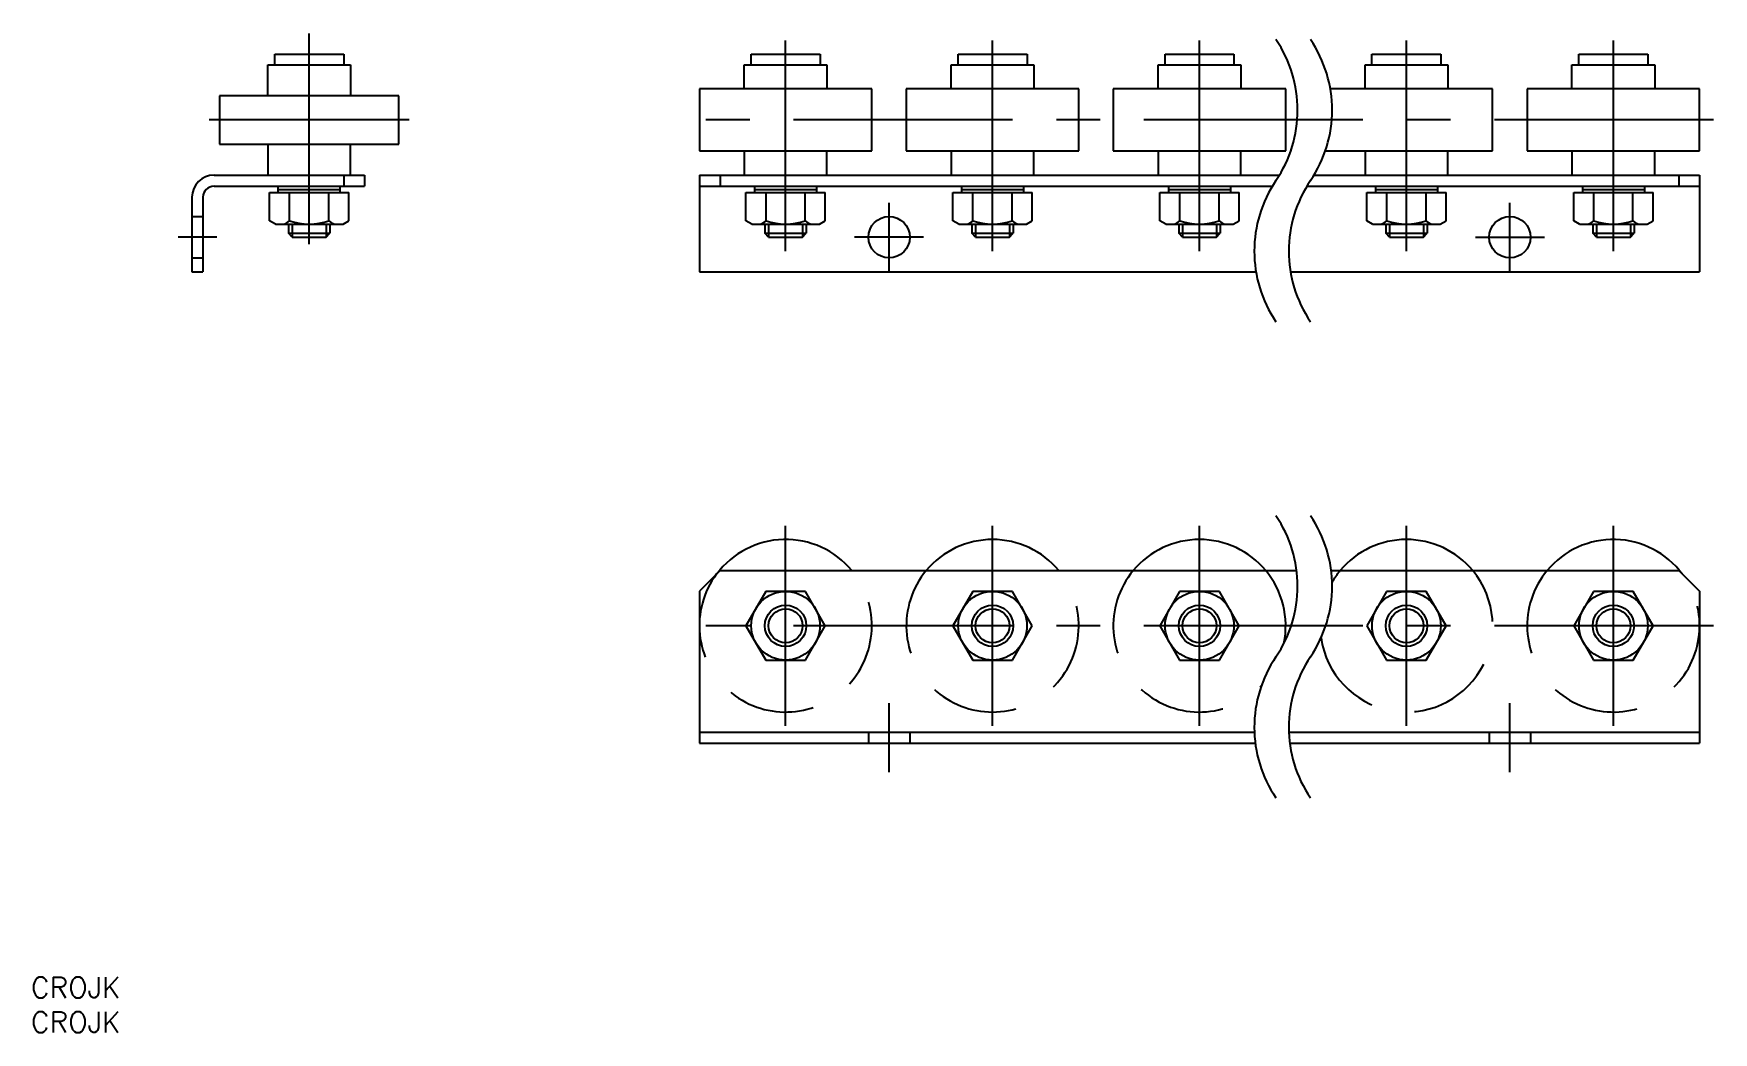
# Model space of a CAD drawing. Extents: x -97 to 147, y -110 to 34.
import ezdxf

# ---------------------------------------------------------------- set-up
doc = ezdxf.new("R2010")
doc.units = 0
for name, pattern in [('CENTER', [50.8, 31.75, -6.35, 6.35, -6.35]), ('DASHED', [19.05, 12.7, -6.35]), ('PHANTOM', [63.5, 31.75, -6.35, 6.35, -6.35, 6.35, -6.35])]:
    doc.linetypes.add(name, pattern=pattern)
doc.layers.get('0').update_dxf_attribs({"linetype": 'CONTINUOUS'})
doc.layers.add('CENTER', color=1, linetype='CENTER')
doc.styles.get("Standard").update_dxf_attribs({"font": 'txt.shx', "height": 3, "bigfont": 'bigfont.shx'})

# ---------------------------------------------------------------- blocks, each defined once
blk = doc.blocks.new('*U22')
at = {"color": 7, "linetype": 'CONTINUOUS'}
for p in [(-96.9, -105.22), (-96.9, -110.22)]:
    blk.add_text('CROJK', height=3, dxfattribs=at).set_placement(p)

msp = doc.modelspace()

# ---------------------------------------------------------------- linework, layer by layer
at = {"color": 7, "linetype": 'CONTINUOUS'}
for p, q in [((-62.56, 25.5), (-62.56, 30)), ((-62.56, 30), (-50.56, 30)), ((-61.56, 30), (-61.56, 31.5)), ((-61.56, 31.5), (-51.56, 31.5)), ((-51.56, 31.5), (-51.56, 30)), ((-50.56, 30), (-50.56, 25.5)), ((6.5, 26.5), (6.5, 30)), ((6.5, 30), (18.5, 30)), ((7.5, 30), (7.5, 31.5)), ((7.5, 31.5), (17.5, 31.5)), ((17.5, 31.5), (17.5, 30)), ((18.5, 30), (18.5, 26.5)), ((36.5, 26.5), (36.5, 30)), ((36.5, 30), (48.5, 30)), ((37.5, 30), (37.5, 31.5)), ((37.5, 31.5), (47.5, 31.5)), ((47.5, 31.5), (47.5, 30)), ((48.5, 30), (48.5, 26.5)), ((66.5, 26.5), (66.5, 30)), ((66.5, 30), (78.5, 30)), ((67.5, 30), (67.5, 31.5)), ((67.5, 31.5), (77.5, 31.5)), ((77.5, 31.5), (77.5, 30)), ((78.5, 30), (78.5, 26.5)), ((96.5, 26.5), (96.5, 30)), ((96.5, 30), (108.5, 30)), ((97.5, 30), (97.5, 31.5)), ((97.5, 31.5), (107.5, 31.5)), ((107.5, 31.5), (107.5, 30)), ((108.5, 30), (108.5, 26.5)), ((126.5, 26.5), (126.5, 30)), ((126.5, 30), (138.5, 30)), ((127.5, 30), (127.5, 31.5)), ((127.5, 31.5), (137.5, 31.5)), ((137.5, 31.5), (137.5, 30)), ((138.5, 30), (138.5, 26.5)), ((-69.56, 25.5), (-69.56, 18.5)), ((-43.56, 25.5), (-69.56, 25.5)), ((-43.56, 18.5), (-43.56, 25.5)), ((0, 26.5), (0, 17.5)), ((25, 26.5), (0, 26.5)), ((25, 17.5), (25, 26.5)), ((30, 26.5), (30, 17.5)), ((55, 26.5), (30, 26.5)), ((55, 17.5), (55, 26.5)), ((60, 26.5), (60, 17.5)), ((85, 26.5), (60, 26.5)), ((85, 17.5), (85, 26.5)), ((115, 26.5), (91.47, 26.5)), ((115, 17.5), (115, 26.5)), ((120, 26.5), (120, 17.5)), ((145, 26.5), (120, 26.5)), ((145, 17.5), (145, 26.5)), ((-69.56, 18.5), (-43.56, 18.5)), ((-62.56, 18.5), (-62.56, 14)), ((-50.56, 14), (-50.56, 18.5)), ((0, 17.5), (25, 17.5)), ((6.5, 17.5), (6.5, 14)), ((18.5, 14), (18.5, 17.5)), ((30, 17.5), (55, 17.5)), ((36.5, 17.5), (36.5, 14)), ((48.5, 14), (48.5, 17.5)), ((60, 17.5), (85, 17.5)), ((66.5, 17.5), (66.5, 14)), ((78.5, 14), (78.5, 17.5)), ((90.74, 17.5), (115, 17.5)), ((96.5, 17.5), (96.5, 14)), ((108.5, 14), (108.5, 17.5)), ((120, 17.5), (145, 17.5)), ((126.5, 17.5), (126.5, 14)), ((138.5, 14), (138.5, 17.5)), ((-70.36, 14), (-48.56, 14)), ((-70.36, 12.4), (-48.56, 12.4)), ((-61.06, 11.5), (-61.06, 12.4)), ((-52.06, 11.5), (-52.06, 12.4)), ((-51.56, 14), (-51.56, 12.4)), ((-48.56, 14), (-48.56, 12.4)), ((0, 14), (84.1, 14)), ((0, 14), (0, 0)), ((0, 12.4), (83.07, 12.4)), ((3, 14), (3, 12.4)), ((8, 12.4), (8, 11.5)), ((17, 12.4), (17, 11.5)), ((38, 12.4), (38, 11.5)), ((47, 12.4), (47, 11.5)), ((68, 12.4), (68, 11.5)), ((77, 12.4), (77, 11.5)), ((88.07, 12.4), (145, 12.4)), ((89.1, 14), (145, 14)), ((98, 12.4), (98, 11.5)), ((107, 12.4), (107, 11.5)), ((128, 12.4), (128, 11.5)), ((137, 12.4), (137, 11.5)), ((142, 14), (142, 12.4)), ((145, 14), (145, 0)), ((-73.56, 10.8), (-73.56, 0)), ((-71.96, 10.8), (-71.96, 0)), ((-62.31, 11.5), (-50.81, 11.5)), ((-62.31, 7.39), (-62.31, 11.5)), ((-61.06, 11.9), (-52.06, 11.9)), ((-59.4, 7.39), (-59.4, 11.5)), ((-53.73, 7.39), (-53.73, 11.5)), ((-50.81, 7.39), (-50.81, 11.5)), ((6.75, 11.5), (18.25, 11.5)), ((6.75, 7.39), (6.75, 11.5)), ((8, 11.9), (17, 11.9)), ((9.66, 7.39), (9.66, 11.5)), ((15.34, 7.39), (15.34, 11.5)), ((18.25, 7.39), (18.25, 11.5)), ((36.75, 11.5), (48.25, 11.5)), ((36.75, 7.39), (36.75, 11.5)), ((38, 11.9), (47, 11.9)), ((39.66, 7.39), (39.66, 11.5)), ((45.34, 7.39), (45.34, 11.5)), ((48.25, 7.39), (48.25, 11.5)), ((66.75, 11.5), (78.25, 11.5)), ((66.75, 7.39), (66.75, 11.5)), ((68, 11.9), (77, 11.9)), ((69.66, 7.39), (69.66, 11.5)), ((75.34, 7.39), (75.34, 11.5)), ((78.25, 7.39), (78.25, 11.5)), ((96.75, 11.5), (108.25, 11.5)), ((96.75, 7.39), (96.75, 11.5)), ((98, 11.9), (107, 11.9)), ((99.66, 7.39), (99.66, 11.5)), ((105.34, 7.39), (105.34, 11.5)), ((108.25, 7.39), (108.25, 11.5)), ((126.75, 11.5), (138.25, 11.5)), ((126.75, 7.39), (126.75, 11.5)), ((128, 11.9), (137, 11.9)), ((129.66, 7.39), (129.66, 11.5)), ((135.34, 7.39), (135.34, 11.5)), ((138.25, 7.39), (138.25, 11.5)), ((-61.46, 6.9), (-62.31, 7.39)), ((-51.66, 6.9), (-50.81, 7.39)), ((7.6, 6.9), (6.75, 7.39)), ((17.4, 6.9), (18.25, 7.39)), ((37.6, 6.9), (36.75, 7.39)), ((47.4, 6.9), (48.25, 7.39)), ((67.6, 6.9), (66.75, 7.39)), ((77.4, 6.9), (78.25, 7.39)), ((97.6, 6.9), (96.75, 7.39)), ((107.4, 6.9), (108.25, 7.39)), ((127.6, 6.9), (126.75, 7.39)), ((137.4, 6.9), (138.25, 7.39)), ((-61.46, 6.9), (-51.66, 6.9)), ((-59.56, 6.9), (-59.56, 5.57)), ((-59.56, 5.57), (-53.56, 5.57)), ((-59.02, 5.02), (-59.56, 5.57)), ((-59.02, 5.02), (-54.11, 5.02)), ((-54.11, 5.02), (-53.56, 5.57)), ((-53.56, 6.9), (-53.56, 5.57)), ((7.6, 6.9), (17.4, 6.9)), ((9.5, 6.9), (9.5, 5.57)), ((9.5, 5.57), (15.5, 5.57)), ((10.04, 5.02), (9.5, 5.57)), ((10.04, 5.02), (14.96, 5.02)), ((14.96, 5.02), (15.5, 5.57)), ((15.5, 6.9), (15.5, 5.57)), ((37.6, 6.9), (47.4, 6.9)), ((39.5, 6.9), (39.5, 5.57)), ((39.5, 5.57), (45.5, 5.57)), ((40.04, 5.02), (39.5, 5.57)), ((40.04, 5.02), (44.96, 5.02)), ((44.96, 5.02), (45.5, 5.57)), ((45.5, 6.9), (45.5, 5.57)), ((67.6, 6.9), (77.4, 6.9)), ((69.5, 6.9), (69.5, 5.57)), ((69.5, 5.57), (75.5, 5.57)), ((70.04, 5.02), (69.5, 5.57)), ((70.04, 5.02), (74.96, 5.02)), ((74.96, 5.02), (75.5, 5.57)), ((75.5, 6.9), (75.5, 5.57)), ((97.6, 6.9), (107.4, 6.9)), ((99.5, 6.9), (99.5, 5.57)), ((99.5, 5.57), (105.5, 5.57)), ((100.04, 5.02), (99.5, 5.57)), ((100.04, 5.02), (104.96, 5.02)), ((104.96, 5.02), (105.5, 5.57)), ((105.5, 6.9), (105.5, 5.57)), ((127.6, 6.9), (137.4, 6.9)), ((129.5, 6.9), (129.5, 5.57)), ((129.5, 5.57), (135.5, 5.57)), ((130.04, 5.02), (129.5, 5.57)), ((130.04, 5.02), (134.96, 5.02)), ((134.96, 5.02), (135.5, 5.57)), ((135.5, 6.9), (135.5, 5.57)), ((-73.56, 0), (-71.96, 0)), ((0, 0), (80.68, 0)), ((85.68, 0), (145, 0)), ((3, -43.3), (0, -46.3)), ((3, -43.3), (86.59, -43.3)), ((91.59, -43.3), (142, -43.3)), ((142, -43.3), (145, -46.3)), ((0, -46.3), (0, -68.3)), ((9.62, -46.32), (6.75, -51.3)), ((15.38, -46.32), (9.62, -46.32)), ((18.25, -51.3), (15.38, -46.32)), ((39.62, -46.32), (36.75, -51.3)), ((45.38, -46.32), (39.62, -46.32)), ((48.25, -51.3), (45.38, -46.32)), ((69.62, -46.32), (66.75, -51.3)), ((75.38, -46.32), (69.62, -46.32)), ((78.25, -51.3), (75.38, -46.32)), ((99.62, -46.32), (96.75, -51.3)), ((105.38, -46.32), (99.62, -46.32)), ((108.25, -51.3), (105.38, -46.32)), ((129.62, -46.32), (126.75, -51.3)), ((135.38, -46.32), (129.62, -46.32)), ((138.25, -51.3), (135.38, -46.32)), ((145, -46.3), (145, -68.3)), ((6.75, -51.3), (9.62, -56.28)), ((15.38, -56.28), (18.25, -51.3)), ((36.75, -51.3), (39.62, -56.28)), ((45.38, -56.28), (48.25, -51.3)), ((66.75, -51.3), (69.62, -56.28)), ((75.38, -56.28), (78.25, -51.3)), ((96.75, -51.3), (99.62, -56.28)), ((105.38, -56.28), (108.25, -51.3)), ((126.75, -51.3), (129.62, -56.28)), ((135.38, -56.28), (138.25, -51.3)), ((9.62, -56.28), (15.38, -56.28)), ((39.62, -56.28), (45.38, -56.28)), ((69.62, -56.28), (75.38, -56.28)), ((99.62, -56.28), (105.38, -56.28)), ((129.62, -56.28), (135.38, -56.28)), ((0, -66.7), (80.45, -66.7)), ((85.45, -66.7), (145, -66.7)), ((0, -68.3), (80.58, -68.3)), ((85.58, -68.3), (145, -68.3))]:
    msp.add_line(p, q, dxfattribs=at)
at = {"color": 3, "linetype": 'DASHED'}
for p, q in [((-73.56, 8), (-71.96, 8)), ((-73.56, 2), (-71.96, 2)), ((24.5, -66.7), (24.5, -68.3)), ((30.5, -66.7), (30.5, -68.3)), ((114.5, -66.7), (114.5, -68.3)), ((120.5, -66.7), (120.5, -68.3))]:
    msp.add_line(p, q, dxfattribs=at)
at = {"color": 3, "linetype": 'CONTINUOUS'}
for p, q in [((-59.02, 6.9), (-59.02, 5.02)), ((-54.11, 6.9), (-54.11, 5.02)), ((10.04, 6.9), (10.04, 5.02)), ((14.96, 6.9), (14.96, 5.02)), ((40.04, 6.9), (40.04, 5.02)), ((44.96, 6.9), (44.96, 5.02)), ((70.04, 6.9), (70.04, 5.02)), ((74.96, 6.9), (74.96, 5.02)), ((100.04, 6.9), (100.04, 5.02)), ((104.96, 6.9), (104.96, 5.02)), ((130.04, 6.9), (130.04, 5.02)), ((134.96, 6.9), (134.96, 5.02))]:
    msp.add_line(p, q, dxfattribs=at)
at = {"color": 7, "linetype": 'CONTINUOUS'}
for centre, radius in [((27.5, 5), 3), ((117.5, 5), 3), ((12.5, -51.3), 4.98), ((12.5, -51.3), 3), ((42.5, -51.3), 4.98), ((42.5, -51.3), 3), ((72.5, -51.3), 4.98), ((72.5, -51.3), 3), ((102.5, -51.3), 4.98), ((102.5, -51.3), 3), ((132.5, -51.3), 4.98), ((132.5, -51.3), 3)]:
    msp.add_circle(centre, radius, dxfattribs=at)
at = {"color": 3, "linetype": 'CONTINUOUS'}
for centre in [(12.5, -51.3), (42.5, -51.3), (72.5, -51.3), (102.5, -51.3), (132.5, -51.3)]:
    msp.add_circle(centre, 2.46, dxfattribs=at)
at = {"color": 3, "linetype": 'PHANTOM'}
for centre, start, end in [((68.55, 23.42), 325.7811, 34.2189), ((73.55, 23.42), 325.7811, 34.2189), ((98.62, 2.98), 145.7811, 214.2189), ((103.62, 2.98), 145.7811, 214.2189), ((68.55, -45.58), 325.7811, 34.2189), ((73.55, -45.58), 325.7811, 34.2189), ((98.62, -66.03), 145.7811, 214.2189), ((103.62, -66.03), 145.7811, 214.2189)]:
    msp.add_arc(centre, 18.18, start, end, dxfattribs=at)
at = {"color": 7, "linetype": 'CONTINUOUS'}
for centre, radius, start, end in [((-70.36, 10.8), 3.2, 90, 180), ((-70.36, 10.8), 1.6, 90, 180), ((-60.86, 8.93), 2.12, 286.6037, 313.3962), ((-56.56, 15.36), 8.46, 250.3887, 289.6113), ((-52.27, 8.93), 2.12, 226.6038, 253.3963), ((8.21, 8.93), 2.12, 286.6037, 313.3962), ((12.5, 15.36), 8.46, 250.3887, 289.6113), ((16.79, 8.93), 2.12, 226.6038, 253.3963), ((38.21, 8.93), 2.12, 286.6037, 313.3962), ((42.5, 15.36), 8.46, 250.3887, 289.6113), ((46.79, 8.93), 2.12, 226.6038, 253.3963), ((68.21, 8.93), 2.12, 286.6037, 313.3962), ((72.5, 15.36), 8.46, 250.3887, 289.6113), ((76.79, 8.93), 2.12, 226.6038, 253.3963), ((98.21, 8.93), 2.12, 286.6037, 313.3962), ((102.5, 15.36), 8.46, 250.3887, 289.6113), ((106.79, 8.93), 2.12, 226.6038, 253.3963), ((128.21, 8.93), 2.12, 286.6037, 313.3962), ((132.5, 15.36), 8.46, 250.3887, 289.6113), ((136.79, 8.93), 2.12, 226.6038, 253.3963), ((12.5, -51.3), 12.5, 39.7918, 143.1301), ((42.5, -51.3), 12.5, 39.7918, 140.2082), ((72.5, -51.3), 12.5, 39.7918, 140.2082), ((102.5, -51.3), 12.5, 39.7918, 140.2082), ((132.5, -51.3), 12.5, 36.8699, 140.2082)]:
    msp.add_arc(centre, radius, start, end, dxfattribs=at)
at = {"color": 3, "linetype": 'DASHED'}
for centre, start, end in [((12.5, -51.3), 143.1301, 39.7918), ((42.5, -51.3), 140.2082, 39.7918), ((72.5, -51.3), 140.2082, 315.7923), ((72.5, -51.3), 348.1653, 39.7918), ((102.5, -51.3), 188.069, 39.7918), ((102.5, -51.3), 140.2082, 149.5586), ((132.5, -51.3), 140.2082, 36.8699)]:
    msp.add_arc(centre, 12.5, start, end, dxfattribs=at)
at = {"layer": 'CENTER', "color": 1, "linetype": 'CENTER'}
for p, q in [((-56.56, 4), (-56.56, 34.5)), ((12.5, 3), (12.5, 33.5)), ((42.5, 3), (42.5, 33.5)), ((72.5, 3), (72.5, 33.5)), ((102.5, 3), (102.5, 33.5)), ((132.5, 3), (132.5, 33.5)), ((-42.06, 22), (-71.06, 22)), ((147, 22), (-2, 22)), ((27.5, 0), (27.5, 10)), ((117.5, 0), (117.5, 10)), ((-69.96, 5), (-75.56, 5)), ((32.5, 5), (22.5, 5)), ((112.5, 5), (122.5, 5)), ((12.5, -65.8), (12.5, -36.8)), ((42.5, -65.8), (42.5, -36.8)), ((72.5, -65.8), (72.5, -36.8)), ((102.5, -65.8), (102.5, -36.8)), ((132.5, -65.8), (132.5, -36.8)), ((147, -51.3), (-2, -51.3)), ((27.5, -72.5), (27.5, -62.5)), ((117.5, -72.5), (117.5, -62.5))]:
    msp.add_line(p, q, dxfattribs=at)

# ---------------------------------------------------------------- block references
at = {"color": 7, "linetype": 'CONTINUOUS'}
msp.add_blockref('*U22', (0, 0), dxfattribs=at)

doc.saveas('drawing.dxf')
